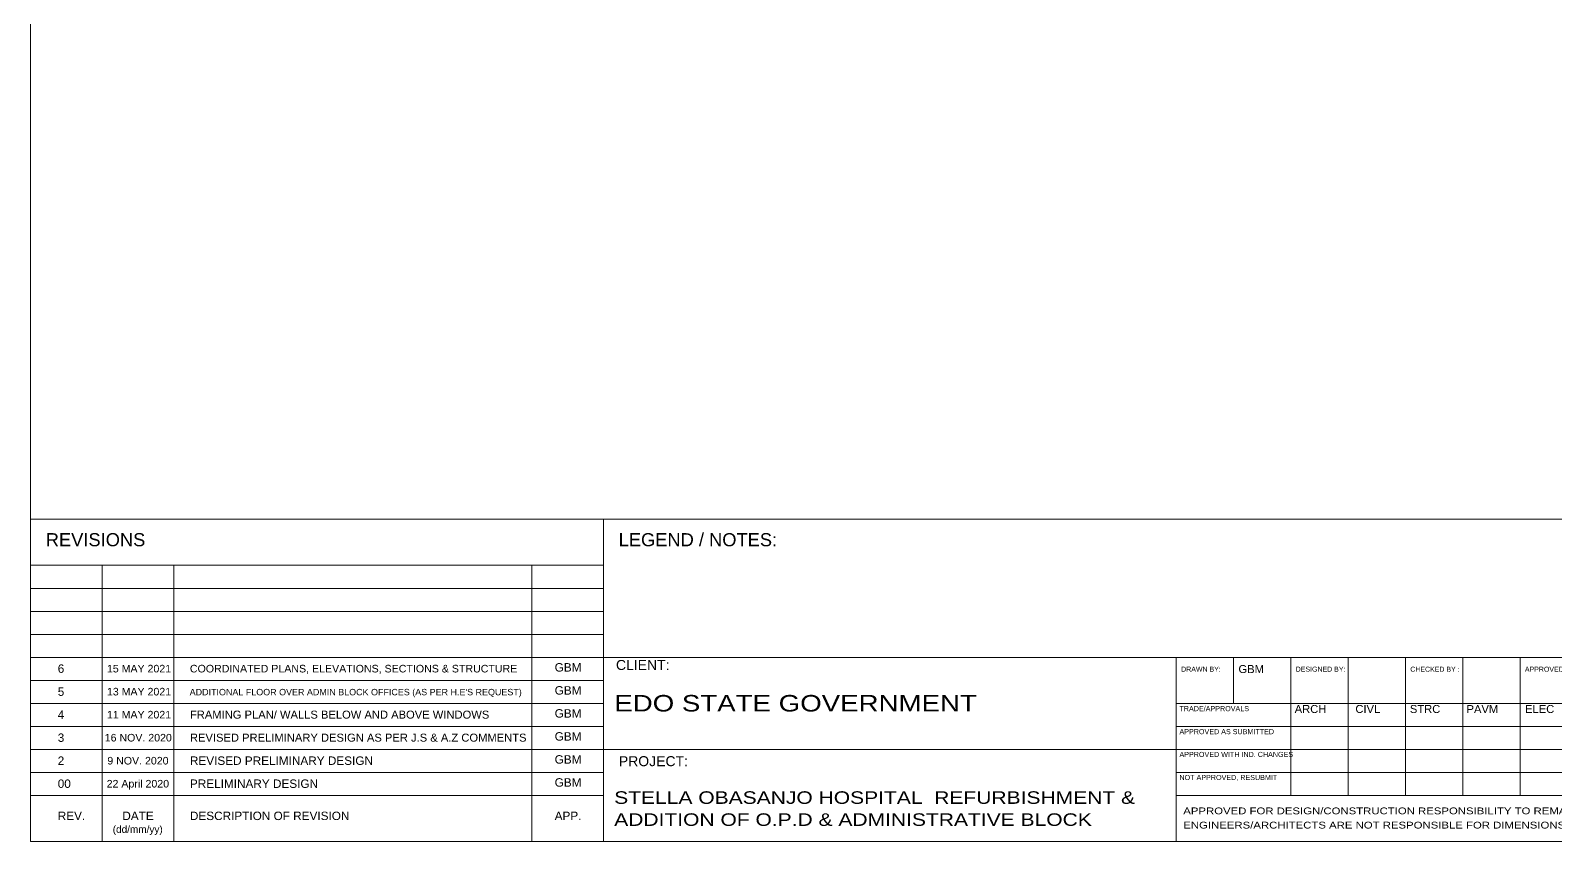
# Model space of a CAD drawing. Extents: x -14808 to 281570, y -29214 to 19989.
# Drawn here: x -14808 to 22239, y -29214 to -9519 of the extents above; entities that cross this region are included whole.
import ezdxf

# ---------------------------------------------------------------- set-up
doc = ezdxf.new("R2010")
doc.units = 0
doc.header["$LTSCALE"] = 0.25
doc.linetypes.add('HIDDEN', pattern=[9.525, 6.35, -3.175])
doc.layers.add('E-POWR-FLOR-CNDT', color=6, linetype='HIDDEN', lineweight=25)
doc.layers.add('Frame', color=254, linetype='Continuous', lineweight=9)
doc.styles.add('MARI3', font='arial.ttf', dxfattribs={"width": 1.2})
doc.styles.add('TTLB-A0-JeddahDP$0$Standard', font='txt_____.ttf')
doc.styles.add('TTLB-A0-JeddahDP$0$swis721', font='swiss.ttf')

# ---------------------------------------------------------------- blocks, each defined once
blk = doc.blocks.new('A$C87dc0f25')
at = {"layer": 'Frame', "color": 252}
for p, q in [((-9418, 28015, 0), (-9418, -21188, 0)), ((60169, -13362, 0), (-9418, -13362, 0)), ((4500, -13362, 0), (4500, -21188, 0)), ((4500, -14480, 0), (-9418, -14480, 0)), ((-7678, -21188, 0), (-7678, -14480, 0)), ((-5938, -21188, 0), (-5938, -14480, 0)), ((2760, -21188, 0), (2760, -14480, 0)), ((4500, -15039, 0), (-9418, -15039, 0)), ((4500, -15598, 0), (-9418, -15598, 0)), ((4500, -16157, 0), (-9418, -16157, 0)), ((60169, -16716, 0), (-9418, -16716, 0)), ((18417, -16716, 0), (18417, -21188, 0)), ((19809, -16716, 0), (19809, -17834, 0)), ((21201, -16716, 0), (21201, -20070, 0)), ((22592, -16716, 0), (22592, -20070, 0)), ((23984, -16716, 0), (23984, -20070, 0)), ((25375, -16716, 0), (25375, -20070, 0)), ((26767, -16716, 0), (26767, -20070, 0)), ((4500, -17275, 0), (-9418, -17275, 0)), ((4500, -17834, 0), (-9418, -17834, 0)), ((32335, -17834, 0), (18417, -17834, 0)), ((4500, -18393, 0), (-9418, -18393, 0)), ((32335, -18393, 0), (18417, -18393, 0)), ((4500, -18952, 0), (-9418, -18952, 0)), ((18417, -18952, 0), (4500, -18952, 0)), ((32335, -18952, 0), (18417, -18952, 0)), ((4500, -19511, 0), (-9418, -19511, 0)), ((32335, -19511, 0), (18417, -19511, 0)), ((4500, -20070, 0), (-9418, -20070, 0)), ((32335, -20070, 0), (18417, -20070, 0)), ((-9418, -21188, 0), (60169, -21188, 0))]:
    blk.add_line(p, q, dxfattribs=at)
at = {"layer": 'Frame', "color": 252, "width": 1.2}
for s, height, style, p in [('EDO STATE GOVERNMENT', 400.79, 'MARI3', (4764, -18030, 0)), ('STELLA OBASANJO HOSPITAL  REFURBISHMENT &', 304.6, 'MARI3', (4762, -20273, 0)), ('APPROVED FOR DESIGN/CONSTRUCTION RESPONSIBILITY TO REMAIN WITH DESIGNER & CONTRACTOR', 164.62, 'TTLB-A0-JeddahDP$0$swis721', (18587, -20526, 0)), ('ADDITION OF O.P.D & ADMINISTRATIVE BLOCK', 304.6, 'MARI3', (4762, -20808, 0)), ('ENGINEERS/ARCHITECTS ARE NOT RESPONSIBLE FOR DIMENSIONS AND QUANTITIES', 164.62, 'TTLB-A0-JeddahDP$0$swis721', (18587, -20872, 0))]:
    blk.add_text(s, height=height, dxfattribs=dict(at, style=style)).set_placement(p)
at = {"layer": 'Frame', "color": 252}
for s, insert, char_height, width, attachment_point, style in [('{\\fArial|b0|i0|c0|p34;REVISIONS}', (-9047, -13699, 0), 317.96, 7631.12, 1, 'TTLB-A0-JeddahDP$0$Standard'), ('{\\fArial|b0|i0|c0|p34;LEGEND / NOTES:}', (4870, -13699, 0), 317.96, 7631.12, 1, 'TTLB-A0-JeddahDP$0$Standard'), ('{\\fArial|b0|i0|c0|p34;6}', (-8756, -16886, 0), 204.62, 2694.81, 1, 'TTLB-A0-JeddahDP$0$Standard'), ('\\pi470.80305;{\\fArial|b0|i0|c0|p34;15 MAY 2021}', (-8032, -16897, 0), 184.16, 2425.33, 1, 'TTLB-A0-JeddahDP$0$Standard'), ('{\\fArial|b0|i0|c0|p34;COORDINATED PLANS, ELEVATIONS, SECTIONS & STRUCTURE}', (-5546, -16897, 0), 184.67, 8720.49, 1, 'TTLB-A0-JeddahDP$0$Standard'), ('{\\fArial|b0|i0|c0|p34;GBM}', (3316, -16856, 0), 204.62, 2694.81, 1, 'TTLB-A0-JeddahDP$0$Standard'), ('CLIENT:', (4805, -16779, 0), 243, 5832.34, 1, 'TTLB-A0-JeddahDP$0$swis721'), ('{\\fArial|b0|i0|c0|p34;DRAWN BY:}', (18536, -17002, 0), 121.51, 1600.19, 4, 'TTLB-A0-JeddahDP$0$Standard'), ('{\\fArial|b0|i0|c0|p34;DESIGNED BY:}', (21319, -17003, 0), 121.51, 2567.61, 4, 'TTLB-A0-JeddahDP$0$Standard'), ('{\\fArial|b0|i0|c0|p34;CHECKED BY :}', (24102, -17004, 0), 121.51, 1721.91, 4, 'TTLB-A0-JeddahDP$0$Standard'), ('{\\fArial|b0|i0|c0|p34;APPROVED BY:}', (26886, -17004, 0), 121.51, 1484.97, 4, 'TTLB-A0-JeddahDP$0$Standard'), ('{\\fArial|b0|i0|c0|p34;GBM}', (3316, -17415, 0), 204.62, 2694.81, 1, 'TTLB-A0-JeddahDP$0$Standard'), ('{\\fArial|b0|i0|c0|p34;5}', (-8756, -17445, 0), 204.62, 2694.81, 1, 'TTLB-A0-JeddahDP$0$Standard'), ('\\pi470.80305;{\\fArial|b0|i0|c0|p34;13 MAY 2021}', (-8032, -17456, 0), 184.16, 2425.33, 1, 'TTLB-A0-JeddahDP$0$Standard'), ("{\\fArial|b0|i0|c0|p34;ADDITIONAL FLOOR OVER ADMIN BLOCK OFFICES (AS PER H.E'S REQUEST)}", (-5551, -17481, 0), 155.51, 8295.02, 1, 'TTLB-A0-JeddahDP$0$Standard'), ('{\\fArial|b0|i0|c0|p34;4}', (-8756, -18004, 0), 204.62, 2694.81, 1, 'TTLB-A0-JeddahDP$0$Standard'), ('\\pi470.80305;{\\fArial|b0|i0|c0|p34;11 MAY 2021}', (-8032, -18015, 0), 184.16, 2425.33, 1, 'TTLB-A0-JeddahDP$0$Standard'), ('{\\fArial|b0|i0|c0|p34;FRAMING PLAN/ WALLS BELOW AND ABOVE WINDOWS}', (-5545, -18009, 0), 194.39, 9179.46, 1, 'TTLB-A0-JeddahDP$0$Standard'), ('{\\fArial|b0|i0|c0|p34;GBM}', (3316, -17974, 0), 204.62, 2694.81, 1, 'TTLB-A0-JeddahDP$0$Standard'), ('{\\fArial|b0|i0|c0|p34;3}', (-8756, -18563, 0), 204.62, 2694.81, 1, 'TTLB-A0-JeddahDP$0$Standard'), ('\\pi417.6022;{\\fArial|b0|i0|c0|p34;16 NOV. 2020}', (-8032, -18574, 0), 184.16, 2425.33, 1, 'TTLB-A0-JeddahDP$0$Standard'), ('{\\fArial|b0|i0|c0|p34;REVISED PRELIMINARY DESIGN AS PER J.S & A.Z COMMENTS}', (-5545, -18568, 0), 194.39, 9179.46, 1, 'TTLB-A0-JeddahDP$0$Standard'), ('{\\fArial|b0|i0|c0|p34;GBM}', (3316, -18533, 0), 204.62, 2694.81, 1, 'TTLB-A0-JeddahDP$0$Standard'), ('{\\fArial|b0|i0|c0|p34;2}', (-8756, -19122, 0), 204.62, 2694.81, 1, 'TTLB-A0-JeddahDP$0$Standard'), ('\\pi480.47593;{\\fArial|b0|i0|c0|p34;9 NOV. 2020}', (-8032, -19133, 0), 184.16, 2425.33, 1, 'TTLB-A0-JeddahDP$0$Standard'), ('{\\fArial|b0|i0|c0|p34;REVISED PRELIMINARY DESIGN}', (-5545, -19122, 0), 204.62, 8492.98, 1, 'TTLB-A0-JeddahDP$0$Standard'), ('{\\fArial|b0|i0|c0|p34;GBM}', (3316, -19092, 0), 204.62, 2694.81, 1, 'TTLB-A0-JeddahDP$0$Standard'), ('PROJECT:', (4876, -19115, 0), 243, 5832.34, 1, 'TTLB-A0-JeddahDP$0$swis721'), ('{\\fArial|b0|i0|c0|p34;00}', (-8756, -19681, 0), 204.62, 2694.81, 1, 'TTLB-A0-JeddahDP$0$Standard'), ('\\pi464.52196;{\\fArial|b0|i0|c0|p34;22 April 2020}', (-8032, -19692, 0), 184.16, 2425.33, 1, 'TTLB-A0-JeddahDP$0$Standard'), ('{\\fArial|b0|i0|c0|p34;PRELIMINARY DESIGN}', (-5545, -19681, 0), 204.62, 8492.98, 1, 'TTLB-A0-JeddahDP$0$Standard'), ('{\\fArial|b0|i0|c0|p34;GBM}', (3316, -19651, 0), 204.62, 2694.81, 1, 'TTLB-A0-JeddahDP$0$Standard'), ('{\\fArial|b0|i0|c0|p34;REV.}', (-8756, -20462, 0), 204.62, 2694.81, 1, 'TTLB-A0-JeddahDP$0$Standard'), ('\\pi984.91435;{\\fArial|b0|i0|c0|p34;DATE\\P\\pi751.6974;\\H0.85x;(dd/mm/yy)}', (-8172, -20462, 0), 204.62, 2694.81, 1, 'TTLB-A0-JeddahDP$0$Standard'), ('{\\fArial|b0|i0|c0|p34;DESCRIPTION OF REVISION}', (-5545, -20462, 0), 204.62, 4163.21, 1, 'TTLB-A0-JeddahDP$0$Standard'), ('{\\fArial|b0|i0|c0|p34;APP.}', (3316, -20462, 0), 204.62, 2694.81, 1, 'TTLB-A0-JeddahDP$0$Standard')]:
    blk.add_mtext(s, dxfattribs=dict(at, insert=insert, char_height=char_height, width=width, attachment_point=attachment_point, style=style))
at = {"layer": 'Frame', "color": 252, "style": 'TTLB-A0-JeddahDP$0$swis721'}
for s, insert, char_height, attachment_point in [('GBM', (20237, -17099, 0), 194.4, 8), ('TRADE/APPROVALS', (18494, -18024, 0), 124.42, 7), ('ARCH', (21678, -18069, 0), 194.4, 8), ('CIVL', (23070, -18069, 0), 194.4, 8), ('STRC', (24461, -18069, 0), 194.4, 8), ('PAVM', (25853, -18069, 0), 194.4, 8), ('ELEC', (27245, -18069, 0), 194.4, 8), ('APPROVED AS SUBMITTED', (18494, -18583, 0), 124.42, 7), ('APPROVED WITH IND. CHANGES', (18494, -19137, 0), 124.42, 7), ('NOT APPROVED, RESUBMIT', (18494, -19718, 0), 124.42, 7)]:
    blk.add_mtext(s, dxfattribs=dict(at, insert=insert, char_height=char_height, attachment_point=attachment_point))

msp = doc.modelspace()

# ---------------------------------------------------------------- block references
at = {"layer": 'E-POWR-FLOR-CNDT'}
msp.add_blockref('A$C87dc0f25', (-5390, -8027), dxfattribs=at)

doc.saveas('drawing.dxf')
